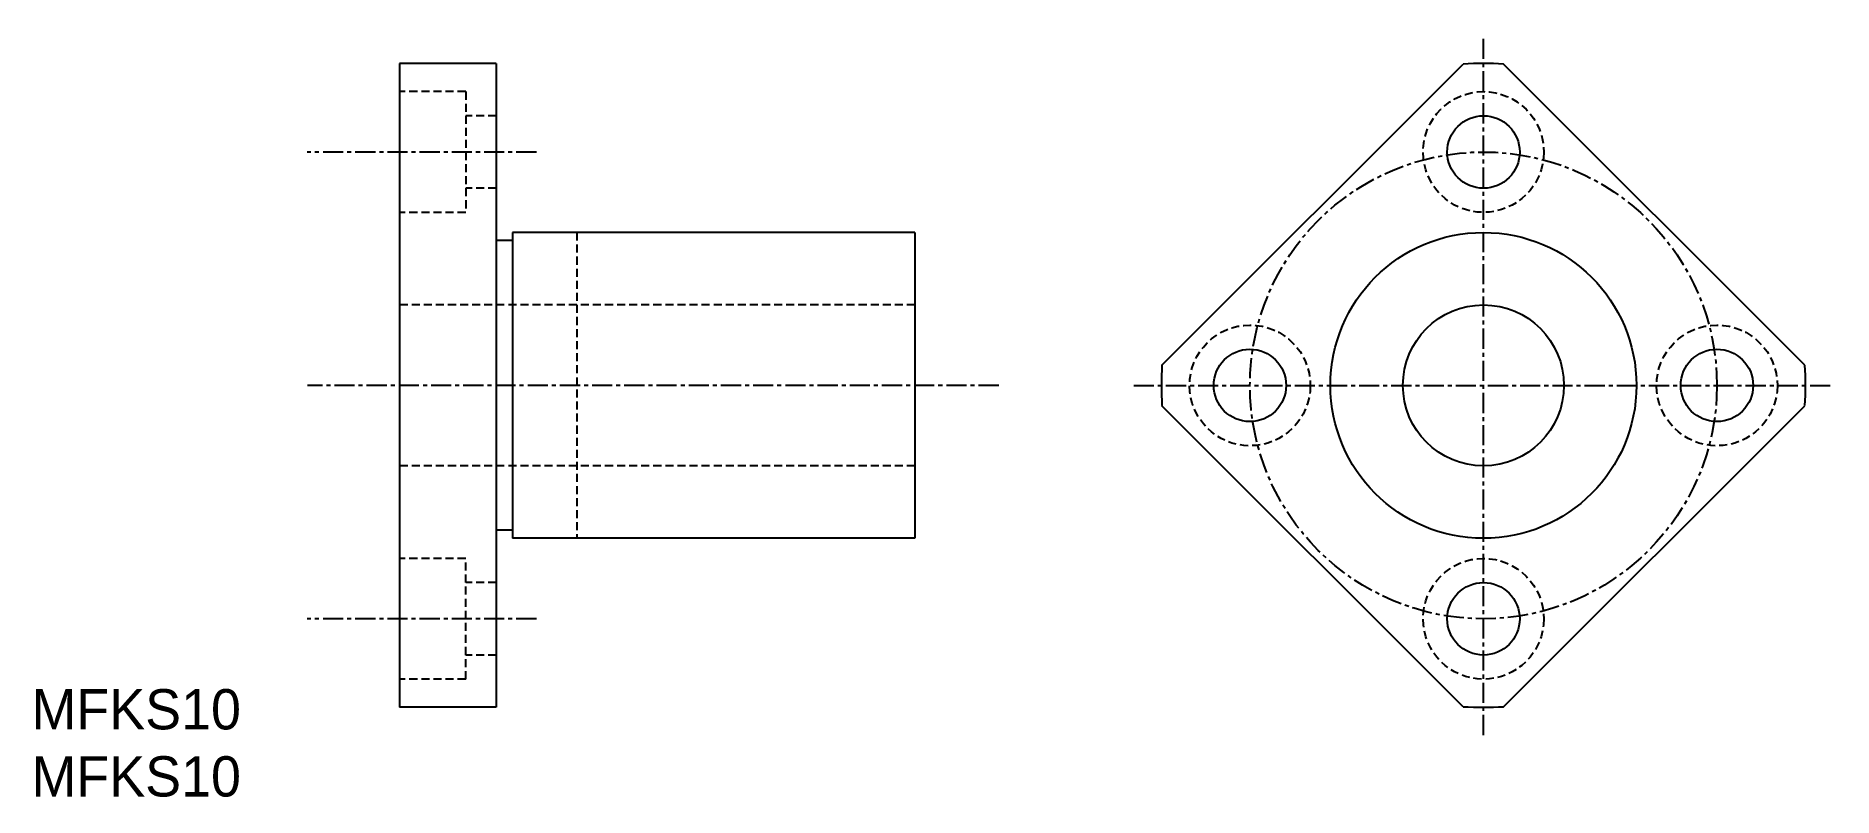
# Model space of a CAD drawing. Extents: x 10 to 122, y 10 to 57.
import ezdxf

# ---------------------------------------------------------------- set-up
doc = ezdxf.new("R2010")
doc.units = 0
doc.linetypes.add('CENTER', pattern=[2, 1.25, -0.25, 0.25, -0.25])
doc.linetypes.add('DASHED', pattern=[0.75, 0.5, -0.25])
doc.layers.get('0').update_dxf_attribs({"linetype": 'CONTINUOUS'})
doc.layers.add('CENTER', color=1, linetype='CENTER')

msp = doc.modelspace()

# ---------------------------------------------------------------- linework, layer by layer
at = {"color": 7, "linetype": 'CONTINUOUS'}
for p, q in [((32.86, 55.54), (32.86, 15.54)), ((38.86, 55.54), (32.86, 55.54)), ((38.86, 55.54), (38.86, 15.54)), ((80.19, 36.79), (98.9, 55.5)), ((120.12, 36.79), (101.41, 55.5)), ((64.86, 45.04), (39.86, 45.04)), ((39.86, 45.04), (39.86, 26.04)), ((64.86, 45.04), (64.86, 26.04)), ((39.86, 44.54), (38.86, 44.54)), ((98.9, 15.58), (80.19, 34.28)), ((101.41, 15.58), (120.12, 34.28)), ((39.86, 26.54), (38.86, 26.54)), ((64.86, 26.04), (39.86, 26.04)), ((38.86, 15.54), (32.86, 15.54))]:
    msp.add_line(p, q, dxfattribs=at)
at = {"color": 3, "linetype": 'DASHED'}
for p, q in [((36.96, 53.79), (32.86, 53.79)), ((36.96, 53.79), (36.96, 46.29)), ((38.86, 52.29), (36.96, 52.29)), ((38.86, 47.79), (36.96, 47.79)), ((36.96, 46.29), (32.86, 46.29)), ((43.86, 45.04), (43.86, 26.04)), ((64.86, 40.54), (32.86, 40.54)), ((64.86, 30.54), (32.86, 30.54)), ((36.96, 24.79), (32.86, 24.79)), ((36.96, 17.29), (36.96, 24.79)), ((38.86, 23.29), (36.96, 23.29)), ((38.86, 18.79), (36.96, 18.79)), ((36.96, 17.29), (32.86, 17.29))]:
    msp.add_line(p, q, dxfattribs=at)
for centre in [(100.16, 50.04), (85.66, 35.54), (114.66, 35.54), (100.16, 21.04)]:
    msp.add_circle(centre, 3.75, dxfattribs=at)
at = {"color": 7, "linetype": 'CONTINUOUS'}
for centre, radius in [((100.16, 50.04), 2.25), ((100.16, 35.54), 9.5), ((100.16, 35.54), 5), ((85.66, 35.54), 2.25), ((114.66, 35.54), 2.25), ((100.16, 21.04), 2.25)]:
    msp.add_circle(centre, radius, dxfattribs=at)
for start, end in [(86.4096, 93.5904), (176.4096, 183.5904), (356.4096, 3.5904), (266.4096, 273.5904)]:
    msp.add_arc((100.16, 35.54), 20, start, end, dxfattribs=at)
at = {"layer": 'CENTER', "color": 1, "linetype": 'CENTER'}
for p, q in [((100.16, 13.82), (100.16, 57.25)), ((41.35, 50.04), (27.12, 50.04)), ((70.06, 35.54), (27.14, 35.54)), ((78.44, 35.54), (121.87, 35.54)), ((41.35, 21.04), (27.12, 21.04))]:
    msp.add_line(p, q, dxfattribs=at)
msp.add_circle((100.16, 35.54), 14.5, dxfattribs=at)

# ---------------------------------------------------------------- texts
at = {"color": 7, "linetype": 'CONTINUOUS'}
for p in [(10, 14.17), (10, 10)]:
    msp.add_text('MFKS10', height=2.5, dxfattribs=at).set_placement(p)

doc.saveas('drawing.dxf')
